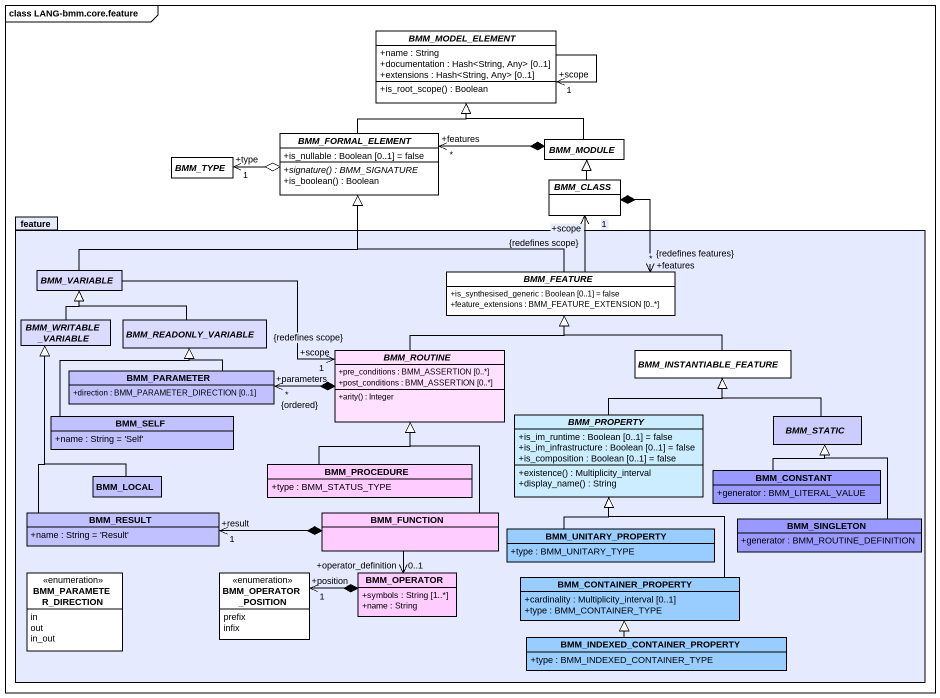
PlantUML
@startuml
mainframe class LANG-bmm.core.feature
hide circle
hide empty members
skinparam classAttributeIconSize 0
abstract class BMM_MODEL_ELEMENT #FFFFFF {
  +name : String
  +documentation : Hash<String, Any> [0..1]
  +extensions : Hash<String, Any> [0..1]
  +is_root_scope() : Boolean
}
abstract class BMM_FORMAL_ELEMENT #FFFFFF {
  +is_nullable : Boolean [0..1] = false
  {abstract} +signature() : BMM_SIGNATURE
  +is_boolean() : Boolean
}
abstract class BMM_MODULE #FFFFFF
abstract class BMM_TYPE #FFFFFF
abstract class BMM_CLASS #FFFFFF
package feature #E5EAFF {
  abstract class BMM_VARIABLE #DBDBFF
  abstract class BMM_FEATURE #FFFFFF {
    +is_synthesised_generic : Boolean [0..1] = false
    +feature_extensions : BMM_FEATURE_EXTENSION [0..*]
  }
  abstract class BMM_WRITABLE_VARIABLE #DBDBFF
  abstract class BMM_READONLY_VARIABLE #DBDBFF
  class BMM_PARAMETER #C1C1FF {
    +direction : BMM_PARAMETER_DIRECTION [0..1]
  }
  abstract class BMM_ROUTINE #FFE0FF {
    +pre_conditions : BMM_ASSERTION [0..*]
    +post_conditions : BMM_ASSERTION [0..*]
    +arity() : Integer
  }
  abstract class BMM_INSTANTIABLE_FEATURE #FFFFFF
  class BMM_SELF #C1C1FF {
    +name : String = 'Self'
  }
  abstract class BMM_PROPERTY #CBEDFF {
    +is_im_runtime : Boolean [0..1] = false
    +is_im_infrastructure : Boolean [0..1] = false
    +is_composition : Boolean [0..1] = false
    +existence() : Multiplicity_interval
    +display_name() : String
  }
  abstract class BMM_STATIC #CCCCFF
  class BMM_LOCAL #C1C1FF
  class BMM_PROCEDURE #FFCCFF {
    +type : BMM_STATUS_TYPE
  }
  class BMM_CONSTANT #9999FF {
    +generator : BMM_LITERAL_VALUE
  }
  class BMM_RESULT #C1C1FF {
    +name : String = 'Result'
  }
  class BMM_FUNCTION #FFCCFF
  class BMM_UNITARY_PROPERTY #99CCFF {
    +type : BMM_UNITARY_TYPE
  }
  class BMM_SINGLETON #9999FF {
    +generator : BMM_ROUTINE_DEFINITION
  }
  enum BMM_PARAMETER_DIRECTION #FFFFFF {
    in
    out
    in_out
  }
  enum BMM_OPERATOR_POSITION #FFFFFF {
    prefix
    infix
  }
  class BMM_OPERATOR #FFCCFF {
    +symbols : String [1..*]
    +name : String
  }
  class BMM_CONTAINER_PROPERTY #99CCFF {
    +cardinality : Multiplicity_interval [0..1]
    +type : BMM_CONTAINER_TYPE
  }
  class "BMM_INDEXED_CONTAINER_PROPERTY" as BMM_INDEXED_CONTAINER #99CCFF {
    +type : BMM_INDEXED_CONTAINER_TYPE
  }
}
BMM_MODEL_ELEMENT "+scope\n1" <-- BMM_MODEL_ELEMENT
BMM_FORMAL_ELEMENT -up-|> BMM_MODEL_ELEMENT
BMM_MODULE -up-|> BMM_MODEL_ELEMENT
BMM_MODULE *-left-> "+features\n*" BMM_FORMAL_ELEMENT
BMM_TYPE "+type\n1" <-right-o BMM_FORMAL_ELEMENT
BMM_CLASS -up-|> BMM_MODULE
BMM_CLASS "+scope\n1\n{redefines scope}" <-- BMM_FEATURE
BMM_VARIABLE -right-|> BMM_FORMAL_ELEMENT
BMM_FEATURE -up-|> BMM_FORMAL_ELEMENT
BMM_FEATURE "+features\n*\n{redefines features}" <-up-* BMM_CLASS
BMM_WRITABLE_VARIABLE -up-|> BMM_VARIABLE
BMM_READONLY_VARIABLE -left-|> BMM_VARIABLE
BMM_PARAMETER -up-|> BMM_READONLY_VARIABLE
BMM_ROUTINE "+scope\n1\n{redefines scope}" <-left- BMM_VARIABLE
BMM_ROUTINE -up-|> BMM_FEATURE
BMM_ROUTINE *-left-> "+parameters\n*\n{ordered}" BMM_PARAMETER
BMM_INSTANTIABLE_FEATURE -left-|> BMM_FEATURE
BMM_SELF -up-|> BMM_READONLY_VARIABLE
BMM_PROPERTY -up-|> BMM_INSTANTIABLE_FEATURE
BMM_STATIC -up-|> BMM_INSTANTIABLE_FEATURE
BMM_LOCAL -up-|> BMM_WRITABLE_VARIABLE
BMM_PROCEDURE -up-|> BMM_ROUTINE
BMM_CONSTANT -up-|> BMM_STATIC
BMM_RESULT -up-|> BMM_WRITABLE_VARIABLE
BMM_FUNCTION -up-|> BMM_ROUTINE
BMM_FUNCTION *-left-> "+result\n1" BMM_RESULT
BMM_FUNCTION --> "+operator_definition\n0..1" BMM_OPERATOR
BMM_UNITARY_PROPERTY -up-|> BMM_PROPERTY
BMM_SINGLETON -up-|> BMM_STATIC
BMM_OPERATOR *-left-> "+position\n1" BMM_OPERATOR_POSITION
BMM_CONTAINER_PROPERTY -up-|> BMM_PROPERTY
BMM_INDEXED_CONTAINER -up-|> BMM_CONTAINER_PROPERTY
@enduml
